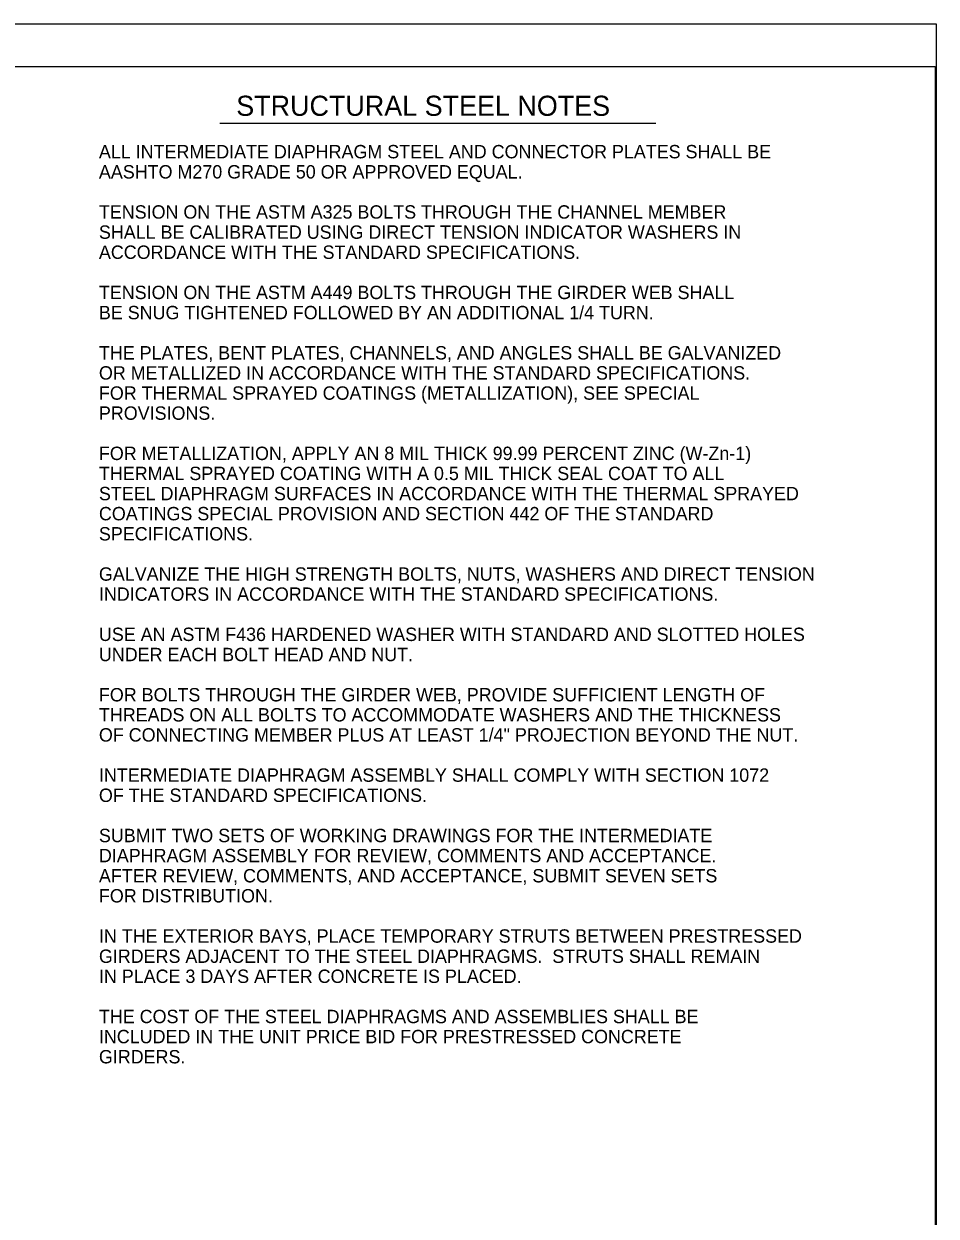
# Model space of a CAD drawing. Extents: x -1 to 92, y -102 to 38.
# Drawn here: x 27.99 to 37.57, y -49.09 to -36.55 of the extents above; entities that cross this region are included whole.
import ezdxf

# ---------------------------------------------------------------- set-up
doc = ezdxf.new("R2010")
doc.units = 0
for name, color, linetype in [('Plan Sheet CELL', 7, 'Continuous'), ('Plot Shape CELL', 7, 'Continuous'), ('Subtitle Text', 7, 'Continuous'), ('Text', 7, 'Continuous')]:
    doc.layers.add(name, color=color, linetype=linetype)

msp = doc.modelspace()

# ---------------------------------------------------------------- linework, layer by layer
at = {"layer": 'Plan Sheet CELL'}
for p, q in [((37.571, -36.552), (37.571, -36.552)), ((1.08, -37.001), (37.561, -37.001)), ((37.561, -37.001), (37.561, -60.941))]:
    msp.add_line(p, q, dxfattribs=at)
at = {"layer": 'Plot Shape CELL'}
msp.add_lwpolyline([(-0.121, -36.552), (37.571, -36.552), (37.571, -61.632), (-0.121, -61.632)], close=True, dxfattribs=at)
at = {"layer": 'Subtitle Text'}
msp.add_line((30.045, -37.595), (34.626, -37.595), dxfattribs=at)

# ---------------------------------------------------------------- texts
msp.add_text('STRUCTURAL STEEL NOTES', height=0.21146, dxfattribs=at).set_placement((30.217, -37.519))
at = {"layer": 'Text'}
for s, p in [('ALL INTERMEDIATE DIAPHRAGM STEEL AND CONNECTOR PLATES SHALL BE ', (28.774, -37.966)), ('AASHTO M270 GRADE 50 OR APPROVED EQUAL.', (28.774, -38.178)), ('TENSION ON THE ASTM A325 BOLTS THROUGH THE CHANNEL MEMBER', (28.774, -38.6)), ('SHALL BE CALIBRATED USING DIRECT TENSION INDICATOR WASHERS IN', (28.774, -38.812)), ('ACCORDANCE WITH THE STANDARD SPECIFICATIONS. ', (28.774, -39.023)), ('TENSION ON THE ASTM A449 BOLTS THROUGH THE GIRDER WEB SHALL', (28.774, -39.446)), ('BE SNUG TIGHTENED FOLLOWED BY AN ADDITIONAL 1/4 TURN.', (28.774, -39.658)), ('THE PLATES, BENT PLATES, CHANNELS, AND ANGLES SHALL BE GALVANIZED', (28.774, -40.081)), ('OR METALLIZED IN ACCORDANCE WITH THE STANDARD SPECIFICATIONS.  ', (28.774, -40.292)), ('FOR THERMAL SPRAYED COATINGS (METALLIZATION), SEE SPECIAL', (28.774, -40.504)), ('PROVISIONS.', (28.774, -40.715)), ('FOR METALLIZATION, APPLY AN 8 MIL THICK 99.99 PERCENT ZINC (W-Zn-1)', (28.774, -41.138)), ('THERMAL SPRAYED COATING WITH A 0.5 MIL THICK SEAL COAT TO ALL', (28.774, -41.349)), ('STEEL DIAPHRAGM SURFACES IN ACCORDANCE WITH THE THERMAL SPRAYED', (28.774, -41.561)), ('COATINGS SPECIAL PROVISION AND SECTION 442 OF THE STANDARD', (28.774, -41.772)), ('SPECIFICATIONS.      ', (28.774, -41.984)), ('GALVANIZE THE HIGH STRENGTH BOLTS, NUTS, WASHERS AND DIRECT TENSION', (28.774, -42.407)), ('INDICATORS IN ACCORDANCE WITH THE STANDARD SPECIFICATIONS.', (28.774, -42.618)), ('USE AN ASTM F436 HARDENED WASHER WITH STANDARD AND SLOTTED HOLES', (28.774, -43.041)), ('UNDER EACH BOLT HEAD AND NUT.', (28.774, -43.253)), ('FOR BOLTS THROUGH THE GIRDER WEB, PROVIDE SUFFICIENT LENGTH OF', (28.774, -43.676)), ('THREADS ON ALL BOLTS TO ACCOMMODATE WASHERS AND THE THICKNESS', (28.774, -43.887)), ('OF CONNECTING MEMBER PLUS AT LEAST 1/4" PROJECTION BEYOND THE NUT.', (28.774, -44.098)), ('INTERMEDIATE DIAPHRAGM ASSEMBLY SHALL COMPLY WITH SECTION 1072', (28.774, -44.521)), ('OF THE STANDARD SPECIFICATIONS.', (28.774, -44.733)), ('SUBMIT TWO SETS OF WORKING DRAWINGS FOR THE INTERMEDIATE ', (28.774, -45.156)), ('DIAPHRAGM ASSEMBLY FOR REVIEW, COMMENTS AND ACCEPTANCE.  ', (28.774, -45.367)), ('AFTER REVIEW, COMMENTS, AND ACCEPTANCE, SUBMIT SEVEN SETS ', (28.774, -45.579)), ('FOR DISTRIBUTION.', (28.774, -45.79)), ('IN THE EXTERIOR BAYS, PLACE TEMPORARY STRUTS BETWEEN PRESTRESSED', (28.774, -46.213)), ('GIRDERS ADJACENT TO THE STEEL DIAPHRAGMS.  STRUTS SHALL REMAIN ', (28.774, -46.425)), ('IN PLACE 3 DAYS AFTER CONCRETE IS PLACED.', (28.774, -46.636)), ('THE COST OF THE STEEL DIAPHRAGMS AND ASSEMBLIES SHALL BE', (28.774, -47.059)), ('INCLUDED IN THE UNIT PRICE BID FOR PRESTRESSED CONCRETE', (28.774, -47.27)), ('GIRDERS.', (28.774, -47.482))]:
    msp.add_text(s, height=0.1406, dxfattribs=at).set_placement(p)

doc.saveas('drawing.dxf')
